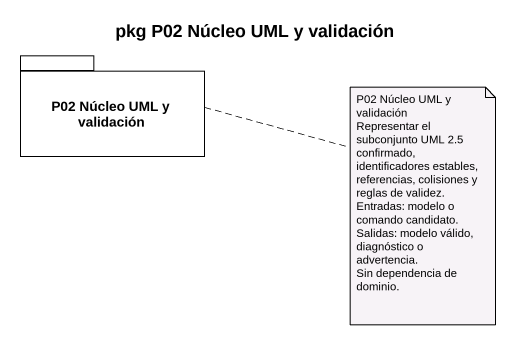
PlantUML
@startuml
title pkg P02 Núcleo UML y validación
package "P02 Núcleo UML y validación" as P02_Núcleo_UML_y_validación {
}
note right of P02_Núcleo_UML_y_validación
  P02 Núcleo UML y validación
  Representar el subconjunto UML 2.5 confirmado, identificadores estables, referencias, colisiones y reglas de validez.
  Entradas: modelo o comando candidato.
  Salidas: modelo válido, diagnóstico o advertencia.
  Sin dependencia de dominio.
end note
@enduml
